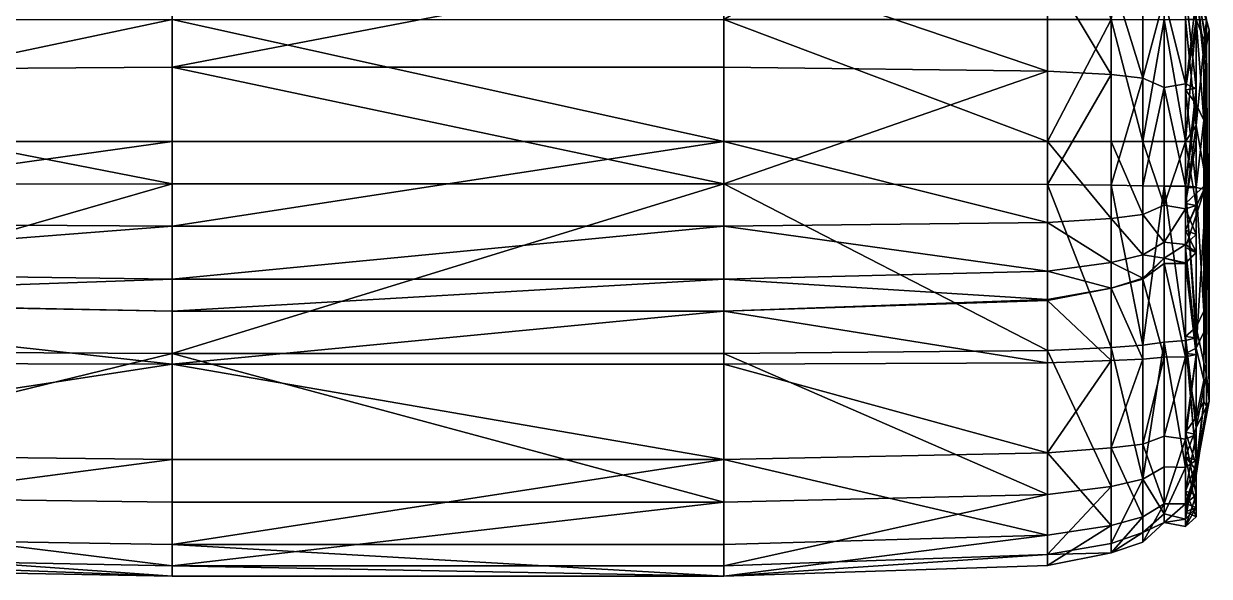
# Model space of a CAD drawing. Extents: x -0.706 to 0.004, y -0.514 to 0.451.
# Drawn here: x -0.3508 to 0.004, y -0.5144 to -0.349 of the extents above; entities that cross this region are included whole.
import ezdxf

# ---------------------------------------------------------------- set-up
doc = ezdxf.new("R2010")
doc.units = 0
doc.layers.get('0').update_dxf_attribs({"linetype": 'CONTINUOUS'})

msp = doc.modelspace()

# ---------------------------------------------------------------- meshes
at = {"color": 0, "linetype": 'BYBLOCK'}
mesh = msp.add_polyface(dxfattribs=at)
corners = [(-0.14129, -0.29845, 0.32226), (-0.14129, -0.29845, 0.25559), (-0.30639, -0.29845, 0.25559), (-0.04445, -0.30163, 0.25559), (-0.14129, -0.40958, -0.00714), (-0.30639, -0.42545, 0.00556), (-0.30639, -0.40958, -0.00714), (-0.14129, -0.42545, 0.00556), (-0.04445, -0.423, 0.00574), (-0.14129, -0.29051, -0.01032), (-0.04445, -0.29051, -0.01032), (-0.14129, -0.34766, -0.01032), (-0.14129, -0.09525, -0.01032), (-0.04445, -0.09525, -0.01032), (-0.14129, -0.15716, -0.01032), (-0.14129, -0.22384, -0.01032), (-0.04445, -0.15716, -0.01032), (-0.14129, -0.03175, -0.01032), (-0.04445, -0.03175, -0.01032), (-0.30639, -0.34766, -0.01032), (-0.14129, -0.38418, -0.01032), (-0.30639, -0.38418, -0.01032), (-0.04445, -0.40844, -0.00731), (-0.04445, -0.38418, -0.01032), (-0.14129, -0.29845, 0.13335), (-0.30639, -0.29845, 0.13335), (-0.30639, -0.29845, 0.1905), (-0.14129, -0.29845, 0.1905), (-0.04445, -0.30163, 0.13335), (-0.14129, -0.30163, 0.09684), (-0.30639, -0.30163, 0.09684), (-0.30639, -0.30378, 0.45273), (-0.14129, -0.29845, 0.41116), (-0.30639, -0.29845, 0.41116), (-0.14129, -0.30378, 0.45273), (-0.30639, -0.29845, 0.38259), (-0.14129, -0.29845, 0.38259), (-0.30639, -0.29845, 0.32226), (-0.30639, -0.44768, 0.52546), (-0.14129, -0.39688, 0.52864), (-0.30639, -0.39688, 0.52864), (-0.30639, -0.36195, 0.52229), (-0.14129, -0.36195, 0.52229), (-0.14129, -0.3302, 0.50324), (-0.30639, -0.31115, 0.48419), (-0.30639, -0.3302, 0.50324), (-0.14129, -0.31115, 0.48419)]
mesh.append_faces([[corners[k] for k in face] for face in [(6, 20, 4), (11, 23, 20)]], dxfattribs={"vtx0": -1, "color": 0})
mesh.append_faces([[corners[k] for k in face] for face in [(4, 5, 6), (7, 5, 4), (4, 8, 7), (9, 10, 11), (12, 13, 14), (14, 16, 15), (17, 18, 12), (29, 25, 24), (30, 25, 29), (27, 2, 1), (0, 35, 36), (36, 33, 32), (39, 41, 40), (34, 44, 46), (43, 41, 42), (45, 41, 43)]], dxfattribs={"vtx0": -1, "vtx1": -1, "color": 0})
mesh.append_faces([[corners[k] for k in face] for face in [(24, 25, 26), (26, 2, 27), (37, 35, 0), (35, 33, 36), (43, 44, 45), (31, 44, 34)]], dxfattribs={"vtx0": -1, "vtx1": -1, "vtx2": -1, "color": 0})
mesh.append_faces([[corners[k] for k in face] for face in [(19, 20, 21), (6, 21, 20), (26, 27, 24), (31, 32, 33), (31, 34, 32), (38, 39, 40)]], dxfattribs={"vtx0": -1, "vtx2": -1, "color": 0})
mesh.append_faces([[corners[k] for k in face] for face in [(4, 20, 22)]], dxfattribs={"vtx1": -1, "color": 0})
mesh.append_faces([[corners[k] for k in face] for face in [(0, 1, 2), (1, 0, 3), (9, 15, 10), (11, 20, 19), (24, 27, 28), (39, 42, 41), (43, 46, 44)]], dxfattribs={"vtx1": -1, "vtx2": -1, "color": 0})
mesh = msp.add_polyface(dxfattribs=at)
corners = [(-0.04445, -0.30163, 0.32226), (-0.0254, -0.30555, 0.32226), (-0.0254, -0.30555, 0.25559), (-0.01588, -0.30798, 0.32226), (-0.14129, -0.34766, -0.01032), (-0.04445, -0.29051, -0.01032), (-0.04445, -0.34766, -0.01032), (-0.0254, -0.34766, -0.01032), (-0.0254, -0.29051, -0.01032), (-0.01588, -0.29051, -0.00794), (-0.04445, -0.38418, -0.01032), (-0.0254, -0.38418, -0.01032), (-0.01588, -0.38418, -0.00794), (-0.0254, -0.40726, -0.00728), (-0.01588, -0.30798, 0.1905), (-0.0254, -0.30555, 0.13335), (-0.0254, -0.30555, 0.1905), (-0.04445, -0.30476, 0.09646), (-0.0254, -0.30872, 0.09596), (-0.01588, -0.30798, 0.13335), (-0.01588, -0.30934, 0.0903), (-0.0254, -0.30659, 0.09255), (-0.04445, -0.30372, 0.095), (-0.04445, -0.30163, 0.1905), (-0.01588, -0.30798, 0.25559), (-0.04445, -0.30202, 0.4108), (-0.0254, -0.31, 0.45137), (-0.0254, -0.30555, 0.41023), (-0.04445, -0.30658, 0.45215), (-0.04445, -0.36316, 0.51914), (-0.14129, -0.39688, 0.52864), (-0.04445, -0.39706, 0.52496), (-0.14129, -0.36195, 0.52229), (-0.04445, -0.31401, 0.48253), (-0.14129, -0.3302, 0.50324), (-0.04445, -0.33238, 0.50057), (-0.14129, -0.31115, 0.48419), (-0.0254, -0.31684, 0.48093), (-0.0254, -0.3345, 0.49789), (-0.14129, -0.30378, 0.45273), (-0.0254, -0.36417, 0.51646), (-0.0254, -0.39728, 0.52198)]
mesh.append_faces([[corners[k] for k in face] for face in [(29, 30, 31), (33, 34, 35)]], dxfattribs={"vtx0": -1, "color": 0})
mesh.append_faces([[corners[k] for k in face] for face in [(11, 13, 10), (17, 15, 18), (25, 26, 27), (35, 37, 33), (28, 39, 33), (35, 40, 38), (31, 40, 29)]], dxfattribs={"vtx0": -1, "vtx1": -1, "color": 0})
mesh.append_faces([[corners[k] for k in face] for face in [(0, 1, 2), (3, 2, 1), (7, 5, 8), (8, 9, 7), (14, 15, 16), (19, 18, 15), (2, 16, 23), (24, 16, 2), (28, 37, 26)]], dxfattribs={"vtx0": -1, "vtx1": -1, "vtx2": -1, "color": 0})
mesh.append_faces([[corners[k] for k in face] for face in [(4, 5, 6), (7, 6, 5), (4, 6, 10), (7, 10, 6), (7, 12, 11), (18, 20, 21), (21, 17, 18), (33, 39, 36), (29, 34, 32)]], dxfattribs={"vtx0": -1, "vtx2": -1, "color": 0})
mesh.append_faces([[corners[k] for k in face] for face in [(22, 17, 21), (35, 34, 29)]], dxfattribs={"vtx1": -1, "color": 0})
mesh.append_faces([[corners[k] for k in face] for face in [(11, 10, 7), (25, 28, 26), (32, 30, 29), (36, 34, 33), (35, 38, 37), (28, 33, 37), (35, 29, 40), (31, 41, 40)]], dxfattribs={"vtx1": -1, "vtx2": -1, "color": 0})
mesh = msp.add_polyface(dxfattribs=at)
corners = [(-0.14129, -0.29845, 0.32226), (-0.30639, -0.29845, 0.25559), (-0.30639, -0.29845, 0.32226), (-0.47943, -0.30163, 0.32226), (-0.47943, -0.30163, 0.25559), (-0.47943, -0.423, 0.00574), (-0.30639, -0.40958, -0.00714), (-0.30639, -0.42545, 0.00556), (-0.47943, -0.40844, -0.00731), (-0.30639, -0.38418, -0.01032), (-0.47943, -0.38418, -0.01032), (-0.30639, -0.34766, -0.01032), (-0.47943, -0.34766, -0.01032), (-0.30639, -0.29845, 0.13335), (-0.47943, -0.30163, 0.1905), (-0.30639, -0.29845, 0.1905), (-0.47943, -0.30163, 0.13335), (-0.47943, -0.30476, 0.09646), (-0.30639, -0.30163, 0.09684), (-0.47943, -0.30372, 0.095), (-0.30639, -0.29845, 0.41116), (-0.47943, -0.30658, 0.45215), (-0.30639, -0.30378, 0.45273), (-0.47943, -0.30202, 0.4108), (-0.47943, -0.30163, 0.38259), (-0.30639, -0.29845, 0.38259), (-0.57626, -0.29845, 0.38259), (-0.47943, -0.39706, 0.52496), (-0.57626, -0.39688, 0.52864), (-0.47943, -0.44679, 0.52249), (-0.30639, -0.39688, 0.52864), (-0.47943, -0.36316, 0.51914), (-0.30639, -0.36195, 0.52229), (-0.30639, -0.3302, 0.50324), (-0.47943, -0.33238, 0.50057), (-0.47943, -0.31401, 0.48253), (-0.30639, -0.31115, 0.48419), (-0.57626, -0.3302, 0.50324), (-0.57626, -0.30378, 0.45273)]
mesh.append_faces([[corners[k] for k in face] for face in [(17, 18, 19)]], dxfattribs={"color": 0})
mesh.append_faces([[corners[k] for k in face] for face in [(9, 8, 10), (31, 28, 27), (30, 31, 27)]], dxfattribs={"vtx0": -1, "color": 0})
mesh.append_faces([[corners[k] for k in face] for face in [(10, 11, 9), (24, 26, 23), (35, 37, 34), (21, 38, 35)]], dxfattribs={"vtx0": -1, "vtx1": -1, "color": 0})
mesh.append_faces([[corners[k] for k in face] for face in [(0, 1, 2), (1, 3, 2), (5, 6, 7), (12, 11, 10), (13, 14, 15), (18, 16, 13), (15, 4, 1), (20, 21, 22), (2, 24, 25), (30, 32, 31), (33, 31, 32), (22, 35, 36), (33, 36, 35)]], dxfattribs={"vtx0": -1, "vtx1": -1, "vtx2": -1, "color": 0})
mesh.append_faces([[corners[k] for k in face] for face in [(1, 4, 3), (9, 6, 8), (13, 16, 14), (15, 14, 4), (20, 23, 21), (2, 3, 24), (25, 23, 20), (25, 24, 23), (22, 21, 35), (33, 35, 34)]], dxfattribs={"vtx0": -1, "vtx2": -1, "color": 0})
mesh.append_faces([[corners[k] for k in face] for face in [(8, 6, 5), (27, 28, 29), (34, 37, 31)]], dxfattribs={"vtx1": -1, "color": 0})
mesh.append_faces([[corners[k] for k in face] for face in [(18, 17, 16), (30, 27, 29), (33, 34, 31)]], dxfattribs={"vtx2": -1, "color": 0})
mesh = msp.add_polyface(dxfattribs=at)
corners = [(0.00317, -0.34766, 0.25559), (0.00317, -0.34766, 0.32226), (0.00317, -0.39688, 0.32226), (-0.00317, -0.3175, 0.25559), (-0.0254, -0.34766, -0.01032), (-0.01588, -0.34766, -0.00794), (-0.01588, -0.38418, -0.00794), (-0.00953, -0.34766, -0.00159), (-0.00953, -0.38418, -0.00159), (0.00317, -0.34766, 0.13335), (0.00317, -0.34766, 0.1905), (0.00317, -0.39688, 0.1905), (-0.00317, -0.3175, 0.13335), (0.00317, -0.34766, 0.05715), (0.00317, -0.34766, 0.09525), (0.00317, -0.39688, 0.05715), (-0.00317, -0.3175, 0.07938), (0, -0.37941, 0.01905), (0, -0.34766, 0.01905), (0.00317, -0.39688, 0.02699), (-0.00317, -0.34766, 0.00159), (-0.00317, -0.38418, 0.00159), (-0.00317, -0.32068, 0.09525), (0.00317, -0.39688, 0.09525), (0.00317, -0.39688, 0.25559), (0, -0.33814, 0.44767), (0.00397, -0.35084, 0.46037), (0.00317, -0.35401, 0.44609), (0, -0.33655, 0.46831), (0.00317, -0.34766, 0.38259), (0.00317, -0.39688, 0.38259), (0.00317, -0.39688, 0.41116), (0.00317, -0.34766, 0.4064), (0.00238, -0.36195, 0.43656), (0.00238, -0.36037, 0.43815), (0.00317, -0.39688, 0.40323), (0.00238, -0.35754, 0.44133), (0, -0.34766, 0.48101), (0.00238, -0.37783, 0.4826), (0.00317, -0.3556, 0.4699), (0, -0.37306, 0.4953), (-0.00317, -0.36877, 0.50417), (-0.00317, -0.34201, 0.48811), (-0.00317, -0.32835, 0.47445), (-0.0254, -0.36417, 0.51646), (-0.0254, -0.39728, 0.52198), (-0.01588, -0.36529, 0.5131), (-0.00953, -0.34125, 0.49156), (-0.01588, -0.33652, 0.49509), (-0.00953, -0.36809, 0.50862), (-0.0254, -0.3345, 0.49789)]
mesh.append_faces([[corners[k] for k in face] for face in [(22, 9, 14), (37, 38, 39), (39, 28, 37), (46, 47, 48)]], dxfattribs={"vtx0": -1, "color": 0})
mesh.append_faces([[corners[k] for k in face] for face in [(32, 35, 29), (37, 41, 40), (26, 28, 39)]], dxfattribs={"vtx0": -1, "vtx1": -1, "color": 0})
mesh.append_faces([[corners[k] for k in face] for face in [(31, 32, 33), (44, 45, 46), (46, 50, 44)]], dxfattribs={"vtx0": -1, "vtx1": -1, "vtx2": -1, "color": 0})
mesh.append_faces([[corners[k] for k in face] for face in [(4, 5, 6), (7, 6, 5), (25, 26, 27), (34, 32, 25), (25, 36, 34), (25, 27, 36), (46, 49, 47)]], dxfattribs={"vtx0": -1, "vtx2": -1, "color": 0})
mesh.append_faces([[corners[k] for k in face] for face in [(8, 6, 7), (13, 16, 14), (14, 9, 23), (42, 41, 37), (42, 37, 43), (48, 50, 46)]], dxfattribs={"vtx1": -1, "color": 0})
mesh.append_faces([[corners[k] for k in face] for face in [(0, 1, 2), (1, 0, 3), (9, 10, 11), (10, 9, 12), (13, 14, 15), (17, 18, 13), (18, 17, 20), (21, 20, 17), (10, 0, 24), (25, 28, 26), (1, 29, 30), (34, 33, 32), (37, 40, 38)]], dxfattribs={"vtx1": -1, "vtx2": -1, "color": 0})
mesh.append_faces([[corners[k] for k in face] for face in [(13, 19, 17)]], dxfattribs={"vtx2": -1, "color": 0})
mesh = msp.add_polyface(dxfattribs=at)
corners = [(0, -0.34766), (-0.00317, -0.38418, -0.00317), (-0.00317, -0.34766, -0.00317), (0, -0.38418), (0, -0.40338, 0.00253), (-0.00317, -0.40435, -0.00016), (-0.00953, -0.40323), (-0.00953, -0.38418, -0.00159), (-0.00953, -0.34766, -0.00159), (-0.00317, -0.38418, 0.00159), (-0.00317, -0.34766, 0.00159), (-0.00317, -0.40281, 0.00407), (-0.00317, -0.41079, 0.0088), (0, -0.4121, 0.0079), (-0.00317, -0.41503, 0.0057), (-0.00953, -0.41434, 0.00635), (-0.00317, -0.36877, 0.50417), (0, -0.34098, 0.48926), (0, -0.36838, 0.50539), (-0.00317, -0.34201, 0.48811), (-0.00317, -0.39763, 0.51434), (-0.00953, -0.39763, 0.51269), (-0.00317, -0.4438, 0.51127), (-0.00953, -0.36809, 0.50862), (-0.00317, -0.36699, 0.50902), (0, -0.44297, 0.50809), (0, -0.39782, 0.51106), (-0.00317, -0.398, 0.50948), (-0.00953, -0.34125, 0.49156), (-0.00317, -0.33896, 0.49208)]
mesh.append_faces([[corners[k] for k in face] for face in [(1, 4, 5), (1, 6, 7), (8, 1, 7), (0, 9, 3), (3, 11, 4), (12, 4, 11), (13, 5, 4), (20, 23, 21), (20, 25, 26), (16, 26, 27), (29, 18, 17)]], dxfattribs={"vtx0": -1, "color": 0})
mesh.append_faces([[corners[k] for k in face] for face in [(24, 23, 20), (20, 18, 24)]], dxfattribs={"vtx0": -1, "vtx1": -1, "color": 0})
mesh.append_faces([[corners[k] for k in face] for face in [(0, 1, 2), (8, 2, 1), (0, 10, 9), (12, 13, 4), (13, 14, 5), (15, 5, 14), (16, 17, 18), (24, 28, 23)]], dxfattribs={"vtx0": -1, "vtx2": -1, "color": 0})
mesh.append_faces([[corners[k] for k in face] for face in [(3, 1, 0), (3, 4, 1), (5, 6, 1), (9, 11, 3), (19, 17, 16), (20, 21, 22), (26, 25, 27), (29, 28, 24)]], dxfattribs={"vtx1": -1, "color": 0})
mesh.append_faces([[corners[k] for k in face] for face in [(18, 26, 16), (29, 24, 18)]], dxfattribs={"vtx1": -1, "vtx2": -1, "color": 0})
mesh.append_faces([[corners[k] for k in face] for face in [(15, 6, 5), (20, 26, 18)]], dxfattribs={"vtx2": -1, "color": 0})
mesh = msp.add_polyface(dxfattribs=at)
corners = [(0.00317, -0.39688, 0.32226), (0.00317, -0.39688, 0.25559), (0.00317, -0.34766, 0.25559), (-0.00317, -0.41593, 0.25559), (-0.01588, -0.38418, -0.00794), (-0.00953, -0.40323), (-0.01588, -0.40602, -0.00479), (-0.00953, -0.38418, -0.00159), (-0.0254, -0.38418, -0.01032), (0.00317, -0.39688, 0.13335), (0.00317, -0.39688, 0.1905), (-0.00317, -0.41593, 0.13335), (0.00317, -0.34766, 0.13335), (0.00317, -0.39688, 0.05715), (0.00317, -0.39688, 0.09525), (-0.00317, -0.41593, 0.09525), (0.00317, -0.34766, 0.09525), (0.00317, -0.34766, 0.05715), (0.00317, -0.39688, 0.02699), (-0.00317, -0.41593, 0.05715), (-0.00317, -0.40281, 0.00407), (0, -0.37941, 0.01905), (-0.00317, -0.38418, 0.00159), (-0.00317, -0.41079, 0.0088), (-0.00317, -0.41593, 0.1905), (0.00317, -0.34766, 0.1905), (0.00397, -0.46196, 0.46037), (0.00317, -0.35401, 0.44609), (0.00397, -0.35084, 0.46037), (-0.00317, -0.41593, 0.38259), (0.00317, -0.39688, 0.38259), (0.00317, -0.34766, 0.32226), (0.00238, -0.44133, 0.43656), (0.00317, -0.39688, 0.41116), (0.00238, -0.36195, 0.43656), (0.00317, -0.39688, 0.40323), (0.00317, -0.34766, 0.4064), (-0.00317, -0.41593, 0.40164), (0.00317, -0.34766, 0.38259), (0.00238, -0.45561, 0.43815), (0.00238, -0.36037, 0.43815), (0.00238, -0.35754, 0.44133), (0.00317, -0.46355, 0.44609), (0, -0.398, 0.50006), (0.00238, -0.37783, 0.4826), (0, -0.37306, 0.4953), (0.00238, -0.39846, 0.48419), (0.00238, -0.43498, 0.48101), (0.00317, -0.3556, 0.4699), (-0.01588, -0.36529, 0.5131), (-0.0254, -0.39728, 0.52198), (-0.01588, -0.39746, 0.51865), (-0.00953, -0.36809, 0.50862), (-0.00953, -0.39763, 0.51269), (-0.00317, -0.398, 0.50948), (-0.00317, -0.36877, 0.50417)]
mesh.append_faces([[corners[k] for k in face] for face in [(17, 13, 18), (37, 35, 33), (49, 50, 51), (45, 54, 43)]], dxfattribs={"vtx0": -1, "color": 0})
mesh.append_faces([[corners[k] for k in face] for face in [(4, 5, 6), (32, 33, 34), (40, 39, 34), (27, 42, 41), (43, 44, 45), (51, 52, 49)]], dxfattribs={"vtx0": -1, "vtx1": -1, "color": 0})
mesh.append_faces([[corners[k] for k in face] for face in [(20, 21, 18), (18, 23, 20), (26, 27, 28), (29, 0, 30), (38, 35, 30), (39, 40, 41), (47, 48, 44)]], dxfattribs={"vtx0": -1, "vtx2": -1, "color": 0})
mesh.append_faces([[corners[k] for k in face] for face in [(14, 13, 16)]], dxfattribs={"vtx1": -1, "color": 0})
mesh.append_faces([[corners[k] for k in face] for face in [(0, 1, 2), (1, 0, 3), (7, 5, 4), (9, 10, 11), (10, 9, 12), (18, 13, 19), (20, 22, 21), (9, 14, 12), (14, 9, 11), (10, 1, 24), (1, 10, 25), (30, 0, 31), (28, 48, 26), (55, 54, 45)]], dxfattribs={"vtx1": -1, "vtx2": -1, "color": 0})
mesh.append_faces([[corners[k] for k in face] for face in [(8, 4, 6), (13, 14, 15), (33, 35, 36), (30, 35, 37), (43, 46, 44), (51, 53, 52)]], dxfattribs={"vtx2": -1, "color": 0})
mesh = msp.add_polyface(dxfattribs=at)
corners = [(-0.01588, -0.42545, 0.32226), (-0.01588, -0.42545, 0.25559), (-0.00953, -0.4191, 0.32226), (-0.0254, -0.42807, 0.25559), (-0.01588, -0.42545, 0.1905), (-0.0254, -0.42807, 0.13335), (-0.01588, -0.42545, 0.13335), (-0.0254, -0.42807, 0.09525), (-0.01588, -0.42545, 0.05715), (-0.01588, -0.42545, 0.09525), (-0.01588, -0.42509, 0.01749), (-0.0254, -0.42807, 0.01763), (-0.0254, -0.42807, 0.1905), (0.00397, -0.46196, 0.46037), (0.00317, -0.46355, 0.44609), (0.00317, -0.35401, 0.44609), (-0.01588, -0.42545, 0.38259), (-0.0254, -0.42807, 0.32226), (-0.0254, -0.42807, 0.38259), (0, -0.46673, 0.41751), (-0.00317, -0.44768, 0.40164), (0, -0.44609, 0.41116), (0.00317, -0.39688, 0.41116), (0.00238, -0.44133, 0.43656), (0.00238, -0.45561, 0.43815), (-0.00317, -0.41593, 0.40164), (-0.01588, -0.44941, 0.39211), (-0.0254, -0.42807, 0.38952), (-0.01588, -0.42545, 0.392), (-0.0254, -0.44981, 0.38952), (-0.00953, -0.44878, 0.39846), (-0.00953, -0.42069, 0.39687), (-0.0254, -0.4759, 0.39812), (-0.01588, -0.47476, 0.40085), (0.00238, -0.35754, 0.44133), (0.00238, -0.46196, 0.44133), (0, -0.398, 0.50006), (0, -0.43974, 0.49689), (0.00238, -0.43498, 0.48101), (0.00317, -0.45403, 0.4699), (0, -0.4699, 0.48101), (-0.00317, -0.44262, 0.50669), (0.00317, -0.3556, 0.4699), (-0.01588, -0.44517, 0.51599), (-0.0254, -0.39728, 0.52198), (-0.0254, -0.4459, 0.51909), (-0.00953, -0.44431, 0.50977), (-0.00953, -0.39763, 0.51269), (-0.00317, -0.398, 0.50948), (-0.01588, -0.48531, 0.49579)]
mesh.append_faces([[corners[k] for k in face] for face in [(7, 8, 9), (19, 20, 21), (25, 21, 20), (26, 27, 28), (28, 30, 26), (30, 33, 26)]], dxfattribs={"vtx0": -1, "color": 0})
mesh.append_faces([[corners[k] for k in face] for face in [(0, 3, 1), (4, 5, 6), (1, 12, 4), (16, 17, 0), (0, 2, 16), (21, 24, 19), (29, 27, 26), (35, 34, 14), (37, 41, 40), (13, 42, 39), (43, 45, 49), (49, 46, 43)]], dxfattribs={"vtx0": -1, "vtx1": -1, "color": 0})
mesh.append_faces([[corners[k] for k in face] for face in [(1, 3, 12), (16, 18, 17), (43, 44, 45)]], dxfattribs={"vtx0": -1, "vtx1": -1, "vtx2": -1, "color": 0})
mesh.append_faces([[corners[k] for k in face] for face in [(5, 9, 6), (32, 29, 26), (18, 28, 27), (18, 16, 28), (34, 35, 24), (19, 24, 35), (37, 39, 38), (43, 46, 47), (37, 48, 41)]], dxfattribs={"vtx0": -1, "vtx2": -1, "color": 0})
mesh.append_faces([[corners[k] for k in face] for face in [(10, 8, 11), (21, 22, 23)]], dxfattribs={"vtx1": -1, "color": 0})
mesh.append_faces([[corners[k] for k in face] for face in [(0, 1, 2), (13, 14, 15), (36, 37, 38)]], dxfattribs={"vtx1": -1, "vtx2": -1, "color": 0})
mesh.append_faces([[corners[k] for k in face] for face in [(21, 23, 24), (28, 31, 30), (37, 40, 39)]], dxfattribs={"vtx2": -1, "color": 0})
mesh = msp.add_polyface(dxfattribs=at)
corners = [(-0.00317, -0.41593, 0.32226), (-0.00317, -0.41593, 0.25559), (0.00317, -0.39688, 0.32226), (-0.00953, -0.4191, 0.25559), (-0.00953, -0.4191, 0.32226), (-0.01588, -0.42545, 0.25559), (-0.00953, -0.41434, 0.00635), (-0.01588, -0.40602, -0.00479), (-0.00953, -0.40323), (-0.01588, -0.41818, 0.00653), (-0.0254, -0.40726, -0.00728), (-0.01588, -0.42545, 0.1905), (-0.01588, -0.42545, 0.13335), (-0.00953, -0.4191, 0.1905), (-0.00953, -0.4191, 0.13335), (-0.00317, -0.41593, 0.1905), (-0.00317, -0.41593, 0.13335), (0.00317, -0.39688, 0.1905), (-0.01588, -0.42545, 0.09525), (-0.01588, -0.42545, 0.05715), (-0.00953, -0.4191, 0.05715), (-0.00953, -0.4191, 0.09525), (-0.00317, -0.41593, 0.09525), (-0.00317, -0.41593, 0.05715), (0.00317, -0.39688, 0.05715), (-0.01588, -0.42509, 0.01749), (-0.00953, -0.4191, 0.01746), (-0.00317, -0.41593, 0.01905), (0.00317, -0.39688, 0.02699), (-0.0254, -0.42039, 0.00592), (-0.00317, -0.41079, 0.0088), (0.00317, -0.39688, 0.09525), (0.00317, -0.39688, 0.25559), (-0.01588, -0.42545, 0.38259), (-0.00953, -0.4191, 0.38259), (-0.00317, -0.41593, 0.38259), (-0.00317, -0.41593, 0.40164), (0.00317, -0.39688, 0.41116), (0, -0.44609, 0.41116), (0.00317, -0.39688, 0.38259), (-0.01588, -0.42545, 0.392), (-0.00953, -0.42069, 0.39687), (0.00238, -0.44133, 0.43656), (0.00238, -0.36195, 0.43656), (0.00238, -0.45561, 0.43815), (0, -0.398, 0.50006), (0.00238, -0.43498, 0.48101), (0.00238, -0.39846, 0.48419), (0.00238, -0.37783, 0.4826), (0.00317, -0.45403, 0.4699), (0.00317, -0.3556, 0.4699), (-0.01588, -0.39746, 0.51865), (-0.0254, -0.39728, 0.52198), (-0.01588, -0.44517, 0.51599), (-0.00953, -0.39763, 0.51269), (-0.00317, -0.398, 0.50948), (0, -0.43974, 0.49689)]
mesh.append_faces([[corners[k] for k in face] for face in [(6, 7, 8), (20, 25, 26), (9, 26, 25), (40, 34, 41), (45, 46, 47), (53, 54, 51)]], dxfattribs={"vtx0": -1, "color": 0})
mesh.append_faces([[corners[k] for k in face] for face in [(9, 10, 7), (0, 2, 35)]], dxfattribs={"vtx0": -1, "vtx1": -1, "color": 0})
mesh.append_faces([[corners[k] for k in face] for face in [(6, 9, 7), (20, 19, 25), (29, 9, 25), (33, 4, 34), (39, 36, 35)]], dxfattribs={"vtx0": -1, "vtx2": -1, "color": 0})
mesh.append_faces([[corners[k] for k in face] for face in [(42, 43, 44), (51, 52, 53), (45, 55, 56)]], dxfattribs={"vtx1": -1, "color": 0})
mesh.append_faces([[corners[k] for k in face] for face in [(0, 1, 2), (3, 4, 5), (11, 12, 13), (14, 13, 12), (15, 16, 17), (18, 19, 20), (22, 23, 24), (6, 26, 9), (21, 14, 12), (5, 11, 3), (13, 3, 11), (1, 15, 32), (40, 33, 34), (46, 49, 50)]], dxfattribs={"vtx1": -1, "vtx2": -1, "color": 0})
mesh.append_faces([[corners[k] for k in face] for face in [(20, 21, 18), (23, 27, 28), (28, 27, 30), (16, 22, 31), (12, 18, 21), (36, 37, 38), (48, 47, 46)]], dxfattribs={"vtx2": -1, "color": 0})
mesh = msp.add_polyface(dxfattribs=at)
corners = [(-0.01588, -0.42545, 0.32226), (-0.0254, -0.42807, 0.32226), (-0.0254, -0.42807, 0.25559), (-0.04445, -0.4318, 0.32226), (-0.04445, -0.4318, 0.25559), (-0.14129, -0.40958, -0.00714), (-0.04445, -0.40844, -0.00731), (-0.04445, -0.423, 0.00574), (-0.0254, -0.42039, 0.00592), (-0.0254, -0.40726, -0.00728), (-0.01588, -0.41818, 0.00653), (-0.14129, -0.38418, -0.01032), (-0.04445, -0.38418, -0.01032), (-0.0254, -0.38418, -0.01032), (-0.01588, -0.40602, -0.00479), (-0.04445, -0.4318, 0.1905), (-0.0254, -0.42807, 0.13335), (-0.0254, -0.42807, 0.1905), (-0.04445, -0.4318, 0.13335), (-0.01588, -0.42545, 0.1905), (-0.0254, -0.42807, 0.09525), (-0.04445, -0.4318, 0.05715), (-0.0254, -0.42807, 0.05715), (-0.04445, -0.4318, 0.09525), (-0.01588, -0.42545, 0.05715), (-0.14129, -0.43498, 0.05715), (-0.04445, -0.43149, 0.01754), (-0.0254, -0.42807, 0.01763), (-0.14129, -0.42545, 0.00556), (-0.01588, -0.42509, 0.01749), (-0.01588, -0.42545, 0.09525), (-0.04445, -0.4318, 0.38259), (-0.0254, -0.42807, 0.38259), (-0.14129, -0.43498, 0.38259), (-0.04445, -0.4318, 0.38576), (-0.0254, -0.42807, 0.38952), (-0.04445, -0.44679, 0.52249), (-0.14129, -0.39688, 0.52864), (-0.14129, -0.44768, 0.52546), (-0.04445, -0.39706, 0.52496), (-0.0254, -0.4459, 0.51909), (-0.0254, -0.39728, 0.52198)]
mesh.append_faces([[corners[k] for k in face] for face in [(6, 11, 12), (12, 9, 6), (27, 21, 26), (7, 27, 26), (33, 31, 34), (31, 35, 34)]], dxfattribs={"vtx0": -1, "color": 0})
mesh.append_faces([[corners[k] for k in face] for face in [(4, 2, 3), (18, 16, 15), (26, 28, 7), (15, 17, 4), (3, 1, 31), (39, 40, 41)]], dxfattribs={"vtx0": -1, "vtx1": -1, "color": 0})
mesh.append_faces([[corners[k] for k in face] for face in [(0, 1, 2), (3, 2, 1), (8, 9, 10), (15, 16, 17), (19, 17, 16), (20, 21, 22), (22, 24, 20), (27, 22, 21), (27, 24, 22), (8, 27, 7), (4, 17, 2), (31, 1, 32), (31, 32, 35)]], dxfattribs={"vtx0": -1, "vtx1": -1, "vtx2": -1, "color": 0})
mesh.append_faces([[corners[k] for k in face] for face in [(8, 6, 9), (8, 7, 6), (13, 14, 9), (25, 26, 21), (8, 29, 27), (16, 23, 20), (16, 18, 23), (36, 37, 38)]], dxfattribs={"vtx0": -1, "vtx2": -1, "color": 0})
mesh.append_faces([[corners[k] for k in face] for face in [(39, 37, 36)]], dxfattribs={"vtx1": -1, "color": 0})
mesh.append_faces([[corners[k] for k in face] for face in [(20, 30, 16), (39, 36, 40)]], dxfattribs={"vtx1": -1, "vtx2": -1, "color": 0})
mesh.append_faces([[corners[k] for k in face] for face in [(5, 6, 7), (20, 23, 21)]], dxfattribs={"vtx2": -1, "color": 0})
mesh = msp.add_polyface(dxfattribs=at)
corners = [(-0.30639, -0.43498, 0.25559), (-0.47943, -0.4318, 0.32226), (-0.47943, -0.4318, 0.25559), (-0.30639, -0.43498, 0.32226), (-0.30639, -0.43498, 0.13335), (-0.47943, -0.4318, 0.1905), (-0.47943, -0.4318, 0.13335), (-0.30639, -0.43498, 0.1905), (-0.47943, -0.4318, 0.05715), (-0.30639, -0.43498, 0.09525), (-0.47943, -0.4318, 0.09525), (-0.30639, -0.43498, 0.05715), (-0.47943, -0.43149, 0.01754), (-0.30639, -0.43498, 0.01746), (-0.30639, -0.42545, 0.00556), (-0.47943, -0.423, 0.00574), (-0.30639, -0.51435, 0.43656), (-0.47943, -0.50784, 0.47047), (-0.47943, -0.51114, 0.43692), (-0.30639, -0.51118, 0.47149), (-0.47943, -0.4318, 0.38259), (-0.30639, -0.43498, 0.38259), (-0.30639, -0.47943, 0.39211), (-0.47943, -0.50205, 0.41024), (-0.47943, -0.47738, 0.39527), (-0.30639, -0.50483, 0.40799), (-0.47943, -0.4318, 0.38576), (-0.30639, -0.45085, 0.38259), (-0.47943, -0.45045, 0.38576), (-0.57626, -0.50006, 0.40799), (-0.57626, -0.43498, 0.38259), (-0.57626, -0.47784, 0.39211), (-0.30639, -0.39688, 0.52864), (-0.47943, -0.44679, 0.52249), (-0.30639, -0.44768, 0.52546), (-0.47943, -0.48987, 0.50075), (-0.30639, -0.49213, 0.50324), (-0.57626, -0.50641, 0.47149), (-0.57626, -0.48736, 0.50324)]
mesh.append_faces([[corners[k] for k in face] for face in [(20, 21, 26), (30, 20, 26)]], dxfattribs={"color": 0})
mesh.append_faces([[corners[k] for k in face] for face in [(8, 9, 10), (16, 17, 18), (23, 16, 18), (28, 30, 26), (33, 38, 35)]], dxfattribs={"vtx0": -1, "color": 0})
mesh.append_faces([[corners[k] for k in face] for face in [(12, 11, 8), (10, 4, 6), (23, 29, 24), (35, 37, 17)]], dxfattribs={"vtx0": -1, "vtx1": -1, "color": 0})
mesh.append_faces([[corners[k] for k in face] for face in [(3, 1, 0), (7, 5, 4), (8, 11, 9), (10, 9, 4), (0, 2, 7), (16, 19, 17), (22, 25, 23), (25, 16, 23), (24, 27, 22), (32, 33, 34)]], dxfattribs={"vtx0": -1, "vtx1": -1, "vtx2": -1, "color": 0})
mesh.append_faces([[corners[k] for k in face] for face in [(0, 1, 2), (4, 5, 6), (14, 12, 15), (14, 13, 12), (7, 2, 5), (3, 20, 1), (22, 23, 24), (27, 26, 21), (31, 28, 24), (34, 35, 36), (34, 33, 35), (19, 35, 17)]], dxfattribs={"vtx0": -1, "vtx2": -1, "color": 0})
mesh.append_faces([[corners[k] for k in face] for face in [(28, 27, 24)]], dxfattribs={"vtx1": -1, "color": 0})
mesh.append_faces([[corners[k] for k in face] for face in [(12, 13, 11), (21, 20, 3)]], dxfattribs={"vtx1": -1, "vtx2": -1, "color": 0})
mesh.append_faces([[corners[k] for k in face] for face in [(27, 28, 26)]], dxfattribs={"vtx2": -1, "color": 0})
mesh = msp.add_polyface(dxfattribs=at)
corners = [(-0.30639, -0.43498, 0.25559), (-0.14129, -0.43498, 0.25559), (-0.14129, -0.43498, 0.32226), (-0.30639, -0.43498, 0.32226), (-0.04445, -0.4318, 0.25559), (-0.30639, -0.43498, 0.13335), (-0.14129, -0.43498, 0.13335), (-0.14129, -0.43498, 0.1905), (-0.30639, -0.43498, 0.1905), (-0.04445, -0.4318, 0.13335), (-0.30639, -0.43498, 0.09525), (-0.14129, -0.43498, 0.05715), (-0.14129, -0.43498, 0.09525), (-0.30639, -0.43498, 0.05715), (-0.04445, -0.4318, 0.09525), (-0.30639, -0.43498, 0.01746), (-0.14129, -0.43498, 0.01746), (-0.04445, -0.43149, 0.01754), (-0.14129, -0.42545, 0.00556), (-0.30639, -0.42545, 0.00556), (-0.30639, -0.51118, 0.47149), (-0.14129, -0.51435, 0.43656), (-0.14129, -0.51118, 0.47149), (-0.30639, -0.51435, 0.43656), (-0.14129, -0.43498, 0.38259), (-0.30639, -0.43498, 0.38259), (-0.30639, -0.50483, 0.40799), (-0.14129, -0.50483, 0.40799), (-0.14129, -0.47943, 0.39211), (-0.30639, -0.47943, 0.39211), (-0.30639, -0.45085, 0.38259), (-0.14129, -0.45085, 0.38259), (-0.14129, -0.44768, 0.52546), (-0.14129, -0.39688, 0.52864), (-0.30639, -0.44768, 0.52546), (-0.30639, -0.49213, 0.50324), (-0.47943, -0.48987, 0.50075), (-0.14129, -0.49213, 0.50324)]
mesh.append_faces([[corners[k] for k in face] for face in [(10, 11, 12), (15, 18, 16), (30, 24, 31)]], dxfattribs={"vtx0": -1, "color": 0})
mesh.append_faces([[corners[k] for k in face] for face in [(2, 3, 0), (7, 8, 5), (10, 13, 11), (15, 11, 13), (15, 19, 18), (10, 6, 5), (8, 1, 0), (26, 29, 28), (30, 28, 29)]], dxfattribs={"vtx0": -1, "vtx1": -1, "vtx2": -1, "color": 0})
mesh.append_faces([[corners[k] for k in face] for face in [(0, 1, 2), (5, 6, 7), (20, 21, 22), (20, 23, 21), (3, 24, 25), (26, 21, 23), (26, 28, 27), (30, 25, 24), (20, 35, 36), (20, 37, 35), (34, 37, 32), (34, 35, 37)]], dxfattribs={"vtx0": -1, "vtx2": -1, "color": 0})
mesh.append_faces([[corners[k] for k in face] for face in [(12, 11, 14), (16, 11, 15), (16, 17, 11), (16, 18, 17), (31, 28, 30)]], dxfattribs={"vtx1": -1, "color": 0})
mesh.append_faces([[corners[k] for k in face] for face in [(2, 1, 4), (7, 6, 9), (12, 6, 10), (7, 1, 8), (2, 24, 3), (27, 21, 26), (32, 33, 34), (22, 37, 20)]], dxfattribs={"vtx1": -1, "vtx2": -1, "color": 0})
mesh = msp.add_polyface(dxfattribs=at)
corners = [(-0.00317, -0.42069, 0.32226), (-0.00953, -0.4191, 0.25559), (-0.00317, -0.42069, 0.25559), (-0.00953, -0.4191, 0.32226), (0, -0.41732, 0.25559), (-0.00317, -0.42069, 0.13335), (0, -0.41732, 0.13335), (-0.00317, -0.42069, 0.1905), (-0.00953, -0.4191, 0.13335), (-0.00953, -0.4191, 0.1905), (-0.00953, -0.4191, 0.09525), (-0.00317, -0.42069, 0.05715), (-0.00317, -0.42069, 0.09525), (-0.00953, -0.4191, 0.05715), (0, -0.41732, 0.09525), (-0.00317, -0.42049, 0.01768), (-0.00953, -0.4191, 0.01746), (0, -0.41732, 0.1905), (-0.00317, -0.42069, 0.38259), (-0.00953, -0.4191, 0.38259), (-0.00317, -0.44864, 0.39687), (-0.00953, -0.42069, 0.39687), (-0.00317, -0.42069, 0.39687), (-0.00953, -0.44878, 0.39846), (0, -0.44801, 0.40005), (0, -0.41751, 0.40005), (-0.00317, -0.41593, 0.40164), (-0.00317, -0.44768, 0.40164), (-0.00317, -0.47125, 0.40947), (-0.00317, -0.4438, 0.51127), (-0.00953, -0.39763, 0.51269), (-0.00953, -0.44431, 0.50977), (-0.00317, -0.39763, 0.51434), (0, -0.44297, 0.50809), (-0.00317, -0.398, 0.50948), (-0.00317, -0.44262, 0.50669), (0, -0.47958, 0.48995)]
mesh.append_faces([[corners[k] for k in face] for face in [(10, 11, 12), (20, 21, 22), (24, 22, 25)]], dxfattribs={"vtx0": -1, "color": 0})
mesh.append_faces([[corners[k] for k in face] for face in [(0, 1, 2), (2, 4, 0), (5, 6, 7), (7, 8, 5), (13, 11, 10), (10, 5, 8), (7, 17, 2), (2, 9, 7), (18, 3, 0), (34, 33, 35)]], dxfattribs={"vtx0": -1, "vtx1": -1, "color": 0})
mesh.append_faces([[corners[k] for k in face] for face in [(0, 3, 1), (7, 9, 8), (13, 15, 11), (6, 5, 12), (2, 1, 9), (18, 19, 3), (18, 21, 19), (29, 30, 31), (29, 36, 33), (35, 33, 36)]], dxfattribs={"vtx0": -1, "vtx2": -1, "color": 0})
mesh.append_faces([[corners[k] for k in face] for face in [(16, 15, 13), (12, 5, 10), (23, 21, 20), (20, 22, 24), (25, 26, 24), (27, 24, 26)]], dxfattribs={"vtx1": -1, "color": 0})
mesh.append_faces([[corners[k] for k in face] for face in [(32, 29, 33)]], dxfattribs={"vtx1": -1, "vtx2": -1, "color": 0})
mesh.append_faces([[corners[k] for k in face] for face in [(14, 12, 11), (24, 27, 28), (18, 22, 21)]], dxfattribs={"vtx2": -1, "color": 0})
mesh = msp.add_polyface(dxfattribs=at)
corners = [(-0.00317, -0.42069, 0.32226), (0, -0.41732, 0.25559), (0, -0.41732, 0.32226), (-0.00317, -0.41593, 0.25559), (-0.00317, -0.41593, 0.32226), (-0.00317, -0.41593, 0.1905), (0, -0.41732, 0.13335), (-0.00317, -0.41593, 0.13335), (0, -0.41732, 0.1905), (-0.00317, -0.42069, 0.1905), (0, -0.41732, 0.09525), (-0.00317, -0.42069, 0.05715), (0, -0.41732, 0.05715), (-0.00317, -0.41593, 0.05715), (-0.00317, -0.41593, 0.09525), (0, -0.41732, 0.01841), (-0.00317, -0.42049, 0.01768), (-0.00317, -0.41593, 0.01905), (-0.00317, -0.41079, 0.0088), (0, -0.4121, 0.0079), (-0.00317, -0.41503, 0.0057), (-0.00953, -0.4191, 0.01746), (-0.00953, -0.41434, 0.00635), (-0.00317, -0.42069, 0.09525), (-0.00317, -0.42069, 0.25559), (-0.00317, -0.41593, 0.38259), (0, -0.41732, 0.38259), (-0.00317, -0.42069, 0.38259), (0, -0.41751, 0.40005), (-0.00317, -0.41593, 0.40164), (-0.00317, -0.42069, 0.39687)]
mesh.append_faces([[corners[k] for k in face] for face in [(10, 13, 14), (15, 11, 16), (20, 15, 16), (6, 23, 10), (28, 25, 29)]], dxfattribs={"vtx0": -1, "color": 0})
mesh.append_faces([[corners[k] for k in face] for face in [(5, 6, 7), (10, 11, 12), (12, 13, 10), (3, 8, 5), (25, 2, 4), (0, 2, 27)]], dxfattribs={"vtx0": -1, "vtx1": -1, "color": 0})
mesh.append_faces([[corners[k] for k in face] for face in [(0, 1, 2), (3, 2, 1), (5, 8, 6), (9, 6, 8), (12, 17, 13), (18, 15, 19), (20, 21, 22), (3, 1, 8), (24, 8, 1), (25, 26, 2), (27, 2, 26), (26, 30, 27)]], dxfattribs={"vtx0": -1, "vtx2": -1, "color": 0})
mesh.append_faces([[corners[k] for k in face] for face in [(15, 17, 12), (17, 15, 18), (16, 21, 20), (14, 7, 10)]], dxfattribs={"vtx1": -1, "color": 0})
mesh.append_faces([[corners[k] for k in face] for face in [(3, 4, 2), (15, 12, 11), (19, 15, 20), (6, 10, 7), (28, 26, 25)]], dxfattribs={"vtx1": -1, "vtx2": -1, "color": 0})
mesh.append_faces([[corners[k] for k in face] for face in [(26, 28, 30)]], dxfattribs={"vtx2": -1, "color": 0})
mesh = msp.add_polyface(dxfattribs=at)
corners = [(-0.04445, -0.4318, 0.25559), (-0.04445, -0.4318, 0.32226), (-0.14129, -0.43498, 0.32226), (-0.04445, -0.4318, 0.13335), (-0.04445, -0.4318, 0.1905), (-0.14129, -0.43498, 0.1905), (-0.04445, -0.4318, 0.05715), (-0.04445, -0.4318, 0.09525), (-0.14129, -0.43498, 0.05715), (-0.14129, -0.43498, 0.13335), (-0.14129, -0.43498, 0.09525), (-0.14129, -0.43498, 0.25559), (-0.04445, -0.50784, 0.47047), (-0.0254, -0.50733, 0.43734), (-0.0254, -0.50449, 0.46939), (-0.04445, -0.51114, 0.43692), (-0.14129, -0.51435, 0.43656), (-0.14129, -0.51118, 0.47149), (-0.04445, -0.4318, 0.38259), (-0.14129, -0.43498, 0.38259), (-0.0254, -0.4991, 0.41258), (-0.04445, -0.50205, 0.41024), (-0.14129, -0.50483, 0.40799), (-0.04445, -0.47738, 0.39527), (-0.0254, -0.4759, 0.39812), (-0.14129, -0.47943, 0.39211), (-0.04445, -0.4318, 0.38576), (-0.04445, -0.45045, 0.38576), (-0.14129, -0.45085, 0.38259), (-0.0254, -0.44981, 0.38952), (-0.0254, -0.42807, 0.38952), (-0.0254, -0.48746, 0.49834), (-0.04445, -0.48987, 0.50075), (-0.14129, -0.49213, 0.50324), (-0.04445, -0.44679, 0.52249), (-0.0254, -0.4459, 0.51909), (-0.14129, -0.44768, 0.52546)]
mesh.append_faces([[corners[k] for k in face] for face in [(12, 16, 15), (16, 21, 15), (26, 29, 27), (29, 23, 27), (12, 31, 32), (32, 36, 33)]], dxfattribs={"vtx0": -1, "color": 0})
mesh.append_faces([[corners[k] for k in face] for face in [(18, 2, 1), (23, 20, 21), (21, 25, 23), (28, 23, 25), (32, 17, 12), (34, 36, 32)]], dxfattribs={"vtx0": -1, "vtx1": -1, "color": 0})
mesh.append_faces([[corners[k] for k in face] for face in [(12, 13, 14), (23, 24, 20), (24, 23, 29), (12, 14, 31), (34, 31, 35)]], dxfattribs={"vtx0": -1, "vtx1": -1, "vtx2": -1, "color": 0})
mesh.append_faces([[corners[k] for k in face] for face in [(18, 19, 2), (20, 15, 21)]], dxfattribs={"vtx0": -1, "vtx2": -1, "color": 0})
mesh.append_faces([[corners[k] for k in face] for face in [(7, 3, 10), (26, 27, 19), (28, 19, 27), (33, 17, 32)]], dxfattribs={"vtx1": -1, "color": 0})
mesh.append_faces([[corners[k] for k in face] for face in [(0, 1, 2), (3, 4, 5), (6, 7, 8), (9, 10, 3), (11, 5, 4), (4, 0, 11), (17, 16, 12), (13, 15, 20), (16, 22, 21), (22, 25, 21), (26, 30, 29)]], dxfattribs={"vtx1": -1, "vtx2": -1, "color": 0})
mesh.append_faces([[corners[k] for k in face] for face in [(12, 15, 13), (28, 27, 23), (34, 32, 31)]], dxfattribs={"vtx2": -1, "color": 0})
mesh = msp.add_polyface(dxfattribs=at)
corners = [(0, -0.4826, 0.46355), (0.00317, -0.46355, 0.44609), (0.00397, -0.46196, 0.46037), (0, -0.48419, 0.44133), (-0.00317, -0.4926, 0.46542), (-0.00317, -0.49502, 0.43881), (-0.01588, -0.50127, 0.46819), (-0.00953, -0.49829, 0.43806), (-0.00953, -0.49562, 0.46744), (-0.01588, -0.50409, 0.4377), (-0.0254, -0.50733, 0.43734), (-0.0254, -0.50449, 0.46939), (-0.01588, -0.49656, 0.41452), (-0.0254, -0.4759, 0.39812), (-0.01588, -0.47476, 0.40085), (-0.0254, -0.4991, 0.41258), (-0.00317, -0.47125, 0.40947), (0, -0.48101, 0.42545), (-0.00317, -0.48892, 0.42051), (0, -0.46673, 0.41751), (-0.00317, -0.44768, 0.40164), (-0.00953, -0.49263, 0.41792), (-0.00953, -0.47239, 0.40527), (-0.01588, -0.44941, 0.39211), (-0.00953, -0.44878, 0.39846), (0.00238, -0.46196, 0.44133), (-0.00317, -0.47864, 0.48868), (0, -0.4699, 0.48101), (-0.01588, -0.48531, 0.49579), (-0.00953, -0.48155, 0.49194), (-0.0254, -0.48746, 0.49834), (-0.00317, -0.44262, 0.50669), (0.00317, -0.45403, 0.4699), (-0.0254, -0.4459, 0.51909), (-0.00953, -0.44431, 0.50977)]
mesh.append_faces([[corners[k] for k in face] for face in [(3, 4, 5), (6, 10, 9), (10, 12, 9), (5, 17, 3), (28, 8, 29), (27, 31, 26), (27, 2, 32)]], dxfattribs={"vtx0": -1, "color": 0})
mesh.append_faces([[corners[k] for k in face] for face in [(0, 4, 3), (12, 13, 14), (16, 17, 18), (14, 21, 12), (22, 14, 24), (19, 25, 17), (28, 11, 6), (30, 11, 28), (28, 33, 30)]], dxfattribs={"vtx0": -1, "vtx1": -1, "color": 0})
mesh.append_faces([[corners[k] for k in face] for face in [(11, 10, 6), (15, 13, 12), (10, 15, 12)]], dxfattribs={"vtx0": -1, "vtx1": -1, "vtx2": -1, "color": 0})
mesh.append_faces([[corners[k] for k in face] for face in [(0, 1, 2), (6, 7, 8), (16, 19, 17), (14, 22, 21), (13, 23, 14), (21, 9, 12), (25, 3, 17), (0, 26, 4)]], dxfattribs={"vtx0": -1, "vtx2": -1, "color": 0})
mesh.append_faces([[corners[k] for k in face] for face in [(7, 9, 21), (1, 3, 25), (27, 26, 0)]], dxfattribs={"vtx1": -1, "color": 0})
mesh.append_faces([[corners[k] for k in face] for face in [(16, 20, 19), (5, 18, 17), (28, 6, 8), (27, 0, 2)]], dxfattribs={"vtx1": -1, "vtx2": -1, "color": 0})
mesh.append_faces([[corners[k] for k in face] for face in [(0, 3, 1), (6, 9, 7), (28, 29, 34)]], dxfattribs={"vtx2": -1, "color": 0})
mesh = msp.add_polyface(dxfattribs=at)
corners = [(-0.00317, -0.49502, 0.43881), (0, -0.49381, 0.46588), (0, -0.49659, 0.43858), (-0.00317, -0.4926, 0.46542), (-0.00317, -0.4994, 0.43828), (-0.00317, -0.49725, 0.46697), (-0.00953, -0.49829, 0.43806), (-0.00953, -0.49562, 0.46744), (0, -0.47195, 0.40808), (-0.00317, -0.48892, 0.42051), (0, -0.48999, 0.41963), (-0.00317, -0.47125, 0.40947), (-0.00317, -0.47334, 0.40515), (-0.00317, -0.49269, 0.41744), (-0.00953, -0.49263, 0.41792), (-0.00953, -0.47239, 0.40527), (-0.00317, -0.44864, 0.39687), (-0.00953, -0.44878, 0.39846), (0, -0.44801, 0.40005), (-0.00317, -0.48177, 0.49245), (-0.00953, -0.48155, 0.49194), (-0.00317, -0.47864, 0.48868), (0, -0.47958, 0.48995), (-0.00953, -0.44431, 0.50977), (-0.00317, -0.4438, 0.51127), (-0.00317, -0.44262, 0.50669)]
mesh.append_faces([[corners[k] for k in face] for face in [(0, 1, 2), (5, 6, 4), (18, 12, 16), (4, 10, 2), (5, 22, 19), (19, 23, 20), (25, 22, 21)]], dxfattribs={"vtx0": -1, "color": 0})
mesh.append_faces([[corners[k] for k in face] for face in [(3, 1, 0), (4, 1, 5), (8, 9, 10), (10, 12, 8), (18, 11, 8), (8, 12, 18), (19, 7, 5), (21, 1, 3)]], dxfattribs={"vtx0": -1, "vtx1": -1, "color": 0})
mesh.append_faces([[corners[k] for k in face] for face in [(8, 11, 9), (14, 12, 13), (15, 16, 12), (9, 2, 10), (13, 6, 14), (5, 1, 22)]], dxfattribs={"vtx0": -1, "vtx2": -1, "color": 0})
mesh.append_faces([[corners[k] for k in face] for face in [(0, 2, 9), (4, 6, 13), (20, 7, 19), (22, 1, 21), (19, 22, 24)]], dxfattribs={"vtx1": -1, "color": 0})
mesh.append_faces([[corners[k] for k in face] for face in [(7, 6, 5), (13, 12, 10), (14, 15, 12), (4, 13, 10), (19, 24, 23)]], dxfattribs={"vtx1": -1, "vtx2": -1, "color": 0})
mesh.append_faces([[corners[k] for k in face] for face in [(4, 2, 1), (15, 17, 16)]], dxfattribs={"vtx2": -1, "color": 0})

doc.saveas('drawing.dxf')
